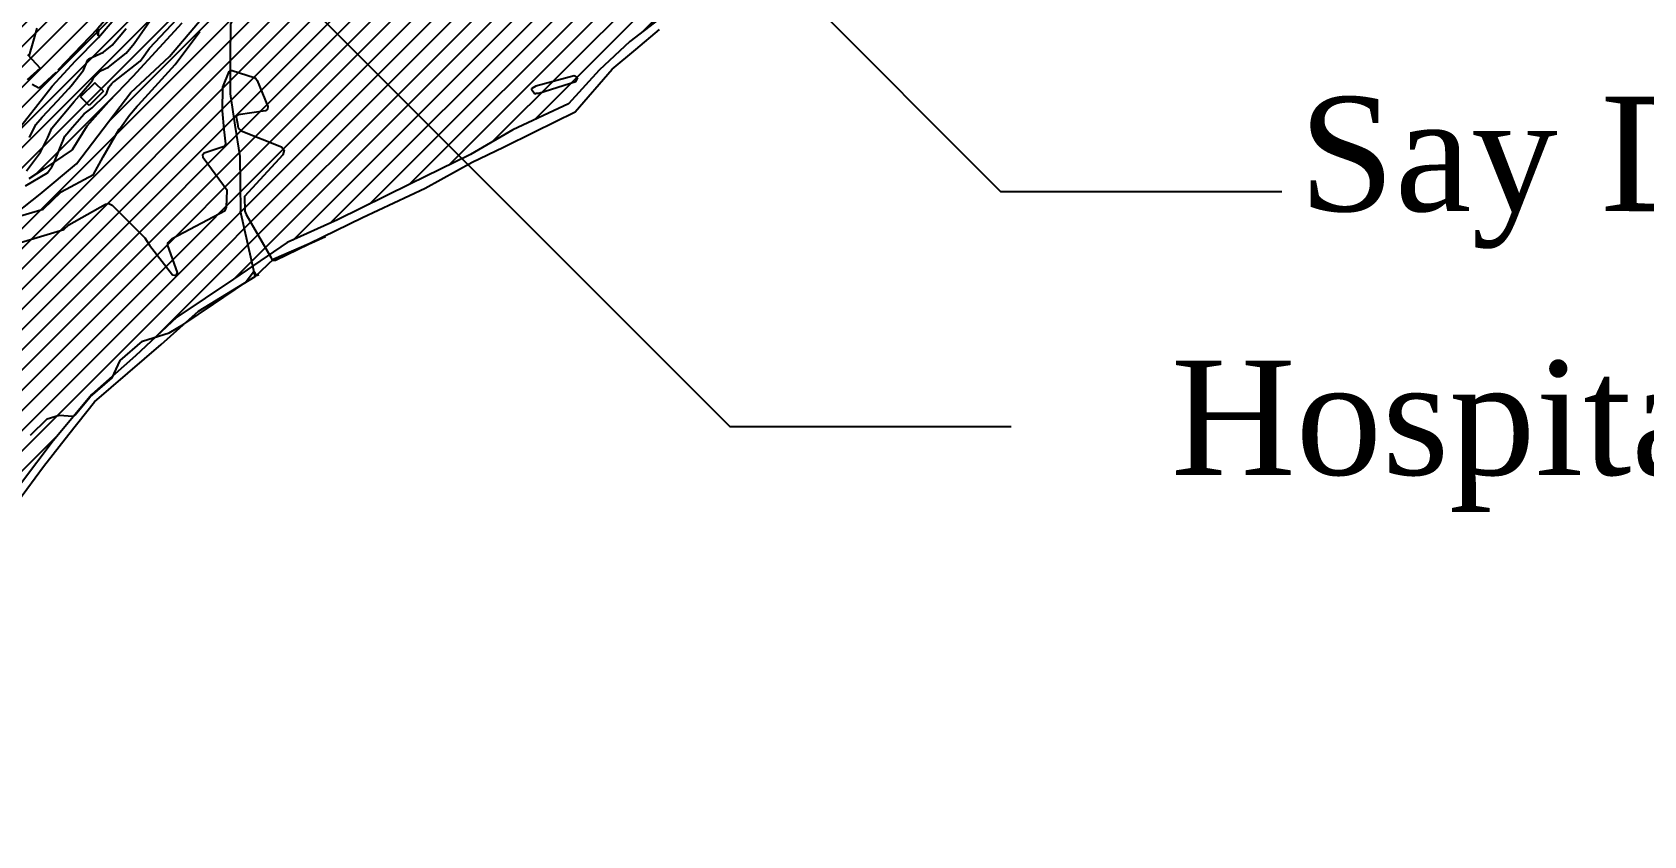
# Model space of a CAD drawing. Extents: x 13365 to 36625, y 86498 to 171760.
# Drawn here: x 15876 to 16581, y 87863 to 88215 of the extents above; entities that cross this region are included whole.
import ezdxf

# ---------------------------------------------------------------- set-up
doc = ezdxf.new("R2010")
doc.units = 0
doc.header["$LTSCALE"] = 5
doc.header["$MEASUREMENT"] = 0
for name, pattern in [('85', [0]), ('A_CONTINUOUS_LINE', [0]), ('KERB', [16, 5, -6, 5])]:
    doc.linetypes.add(name, pattern=pattern)
for name, color, linetype in [('CONTOUR', 255, 'Continuous'), ('EXISTING BUILDING', 21, 'A_CONTINUOUS_LINE'), ('EXISTING ROAD', 25, 'A_CONTINUOUS_LINE'), ('Institutional', 151, 'Continuous'), ('Recreational', 73, 'Continuous'), ('STREAM & RIVER FRONT', 161, 'A_CONTINUOUS_LINE'), ('text', 7, 'Continuous')]:
    doc.layers.add(name, color=color, linetype=linetype)

msp = doc.modelspace()

# ---------------------------------------------------------------- hatches: boundary and pattern name
at = {"layer": 'Institutional', "linetype": 'Continuous'}
h = msp.add_hatch(dxfattribs=at)
h.set_pattern_fill('ANSI31', color=256, scale=50, style=0)
h.paths.add_polyline_path([(15780.75, 88086.37), (15774.96, 88087.17), (15771.26, 88088.78), (15767.4, 88091.35), (15764.02, 88094.56), (15762.9, 88097.77), (15763.54, 88103.23), (15764.99, 88110.3), (15766.44, 88116.24), (15767.88, 88122.66), (15769.82, 88130.59), (15771.75, 88138.78), (15773.19, 88145.37), (15775.29, 88155.7), (15776.9, 88163.4), (15779.47, 88169.99), (15782.53, 88176.9), (15785.44, 88181.93), (15789.79, 88191.09), (15793.48, 88200.08), (15798.81, 88210.91), (15802.51, 88218.62), (15805.72, 88225.69), (15808.09, 88236.65), (15809.56, 88245.7), (15811.89, 88254.9), (15813.14, 88262.38), (15816.1, 88269.71), (15818.91, 88278.75), (15825.96, 88290.35), (15835.19, 88303.64), (15841.59, 88310.35), (15846.74, 88315.96), (15851.43, 88321.89), (15855.19, 88328.8), (15852.07, 88337.53), (15849.57, 88347.35), (15849.1, 88353.42), (15864.52, 88351.52), (15881.61, 88350.81), (15892.77, 88354.37), (15901.07, 88358.16), (15912.94, 88362.9), (15926.01, 88368.18), (15939.38, 88376.29), (15956.67, 88384.4), (15982.77, 88399.2), (16000.57, 88410.17), (16010.63, 88416.33), (16023.58, 88419.39), (16039.37, 88420.27), (16051.22, 88419.39), (16054.02, 88411.84), (16043.88, 88395.7), (16034.06, 88364.06), (16022.92, 88339.39), (16014.56, 88318.3), (16001.81, 88296.41), (15991.45, 88277.71), (15980.7, 88262.59), (15967.95, 88248.66), (15952.76, 88229.99), (15941.66, 88218.9), (15931.64, 88208.17), (15920.18, 88195.65), (15909.5, 88184.51), (15900, 88173.84), (15893.67, 88163.56), (15881.4, 88155.26), (15874.65, 88150.82), (15858.82, 88139.75), (15848.93, 88134.22), (15827.16, 88126.31), (15814.89, 88118.01), (15808.14, 88111.2), (15799.03, 88099.74), (15793.1, 88092.22), (15785.97, 88087.87)])
at = {"layer": 'Recreational', "linetype": 'Continuous'}
h = msp.add_hatch(dxfattribs=at)
h.set_pattern_fill('ANSI31', color=256, scale=50, style=0)
h.paths.add_polyline_path([(16925.04, 88786.82), (16936.03, 88794.73), (16947.61, 88802.45), (16962.29, 88809.39), (16976.57, 88812.09), (16983.14, 88809), (16986.23, 88800.52), (16986.61, 88791.64), (16967.53, 88779.17), (16951.49, 88770.08), (16934.59, 88758.82), (16914.22, 88751.46), (16893.85, 88741.51), (16869.9, 88732.34), (16848.23, 88722.39), (16827.43, 88716.32), (16807.06, 88707.67), (16796.66, 88696.84), (16791.89, 88682.12), (16793.58, 88667.27), (16776.24, 88655.15), (16755.44, 88642.16), (16730.74, 88633.07), (16699, 88620.88), (16673, 88608.76), (16645.69, 88596.64), (16626.19, 88584.08), (16604.87, 88574.88), (16584.5, 88567.95), (16566.74, 88556.26), (16551.57, 88548.47), (16527.73, 88536.78), (16509.97, 88521.63), (16493.01, 88512.02), (16480.88, 88500.34), (16471.34, 88486.48), (16458.3, 88468.63), (16448.77, 88462.14), (16439.67, 88454.34), (16437.07, 88432.26), (16432.7, 88415.23), (16424.9, 88397.05), (16408.86, 88372.8), (16391.96, 88357.22), (16373.71, 88338.53), (16349.88, 88319.48), (16329.44, 88302.9), (16305.61, 88287.32), (16283.51, 88279.52), (16258.8, 88271.3), (16229.68, 88257.37), (16199.35, 88247.41), (16175.08, 88235.72), (16154.64, 88223.97), (16137.74, 88210.98), (16124.3, 88198.42), (16110.82, 88183.61), (16086.55, 88172.35), (16067.92, 88161.53), (16041.48, 88148.54), (16009.78, 88132.9), (15987.68, 88122.94), (15964.28, 88106.92), (15939.51, 88090.34), (15921.31, 88073.45), (15902.24, 88056.57), (15885.34, 88036.22), (15871.43, 88017.88), (15857.13, 87997.96), (15844.56, 87976.75), (15831.5, 87955.83), (15816.76, 87917.74), (15806.36, 87890.03), (15797.66, 87863.9), (15781.19, 87833.16), (15778.99, 87814.44), (15775.95, 87788.47), (15774.63, 87758.87), (15772.03, 87736.35), (15764.62, 87714.54), (15752.05, 87702.85), (15737.75, 87695.93), (15723.45, 87692.9), (15702.22, 87687.27), (15682.62, 87677.18), (15661.38, 87665.06), (15647.51, 87656.83), (15631.48, 87641.68), (15613.71, 87627.83), (15598.54, 87614.84), (15579.04, 87602.72), (15558.2, 87588.29), (15530.46, 87568.38), (15506.2, 87552.79), (15476.25, 87530.63), (15449.81, 87514.61), (15419.47, 87490.36), (15398.37, 87471.97), (15376.2, 87452.53), (15353.49, 87428.76), (15337.72, 87407.51), (15323.12, 87385.91), (15310.68, 87362.14), (15298.25, 87335.67), (15280.32, 87299.28), (15246.25, 87276.05), (15214.35, 87254.99), (15177.58, 87217.17), (15140.81, 87184.22), (15109.99, 87150.73), (15083, 87205.69), (15068.26, 87236.08), (15049.98, 87278.53), (15039.11, 87304.43), (15028.89, 87340.43), (15019.21, 87365.14), (15012.21, 87383.95), (15005.22, 87400.07), (15002.4, 87411.12), (15003.46, 87420.61), (15010.84, 87421.66), (15020.87, 87421.14), (15033.53, 87424.83), (15054.11, 87429.57), (15070.47, 87435.9), (15082.08, 87438.01), (15097.91, 87441.17), (15110.57, 87445.91), (15125.35, 87450.13), (15132.24, 87452.8), (15148.6, 87458.07), (15162.31, 87460.71), (15176.56, 87464.4), (15188.7, 87468.09), (15197.14, 87473.89), (15202.47, 87479.77), (15211.97, 87490.31), (15220.41, 87498.75), (15229.38, 87506.13), (15239.4, 87515.09), (15251.54, 87523.52), (15261.57, 87530.9), (15272.65, 87537.76), (15285.9, 87546.26), (15296.98, 87551.53), (15310.17, 87558.38), (15326, 87566.82), (15340.77, 87577.89), (15349.82, 87586.98), (15361.96, 87598.57), (15368.82, 87607.53), (15375.68, 87618.08), (15384.17, 87628.75), (15389.98, 87641.4), (15396.31, 87654.58), (15402.64, 87664.07), (15414.25, 87677.78), (15423.22, 87687.26), (15436.94, 87698.33), (15445.45, 87706.35), (15457.05, 87712.68), (15466.03, 87718.48), (15482.91, 87725.86), (15496.63, 87731.13), (15517.74, 87738.51), (15532.51, 87745.36), (15549.48, 87754.4), (15563.2, 87764.42), (15574.81, 87771.8), (15591.69, 87782.34), (15610.69, 87792.88), (15623.47, 87799.33), (15635.61, 87808.29), (15648.8, 87819.36), (15664.1, 87832.01), (15673.6, 87840.44), (15687.92, 87853.25), (15699.53, 87866.96), (15706.39, 87878.03), (15712.72, 87891.73), (15721.69, 87909.13), (15729.61, 87927.05), (15737.59, 87940.39), (15742.34, 87950.41), (15751.31, 87963.06), (15758.17, 87980.45), (15762.91, 87998.38), (15770.36, 88013.75), (15781.44, 88027.45), (15789.88, 88042.21), (15797.32, 88052.35), (15808.93, 88069.74), (15814.2, 88085.03), (15825.28, 88097.15), (15837.42, 88107.7), (15852.76, 88118.32), (15864.9, 88132.55), (15879.67, 88144.15), (15895.56, 88157.48), (15907.17, 88172.77), (15919.31, 88188.58), (15936.19, 88204.39), (15950.97, 88221.79), (15962.58, 88233.91), (15978.99, 88249.87), (15993.76, 88267.27), (16004.32, 88285.19), (16017.03, 88307.5), (16026.53, 88323.31), (16033.59, 88346.96), (16041.25, 88369.09), (16050.91, 88392.43), (16061.79, 88405.71), (16079.8, 88418.7), (16098.35, 88428.12), (16112.55, 88429.46), (16130.27, 88435.49), (16147.6, 88441.93), (16165.97, 88448.18), (16184.87, 88452.98), (16202.81, 88459.7), (16219.52, 88466.15), (16244.19, 88475.43), (16265.73, 88483.48), (16293.92, 88494.68), (16322.75, 88508.12), (16341.39, 88520.69), (16360.93, 88535.09), (16377.91, 88547.57), (16398.45, 88564.25), (16414.47, 88572.89), (16436.6, 88582.55), (16453.32, 88593.79), (16477.34, 88606.27), (16493.41, 88613.06), (16513.91, 88621.7), (16532.86, 88632.31), (16548.56, 88642.55), (16568.74, 88657.59), (16582.83, 88670.71), (16596.61, 88682.23), (16611.92, 88687.13), (16627.87, 88686.63), (16647.1, 88693.59), (16679.29, 88703.61), (16716.75, 88703.08), (16737.86, 88713.09), (16748.94, 88728.38), (16762.13, 88738.92), (16778.49, 88752.63), (16787.39, 88761.04), (16806.07, 88767.18), (16818.95, 88772.26), (16836.58, 88774.3), (16850.13, 88774.97), (16864.37, 88778.36), (16879.96, 88783.1), (16894.88, 88784.45), (16910.81, 88785.47)])

# ---------------------------------------------------------------- linework, layer by layer
at = {"layer": 'CONTOUR', "color": 33, "linetype": 'A_CONTINUOUS_LINE'}
for points in [[(15873.17, 88147.85), (15882.88, 88153.56), (15884.77, 88156.08), (15885.77, 88158.06), (15890.42, 88169.46), (15893.8, 88173.47), (15898.92, 88179.32), (15902.39, 88181.96), (15908.01, 88187.53), (15908.85, 88188.51), (15909.75, 88190.91), (15910.95, 88192.58), (15911.45, 88193.07), (15911.8, 88193.23), (15923.36, 88202.36), (15924.26, 88203.44), (15927.49, 88208.09), (15941.88, 88223.28)], [(15871.09, 88134.65), (15880.89, 88137.54), (15888.85, 88145.19), (15903.01, 88152.76), (15907.26, 88160.44), (15914.23, 88172.57), (15914.84, 88173.17), (15918.71, 88178.68), (15922.14, 88182.71), (15922.2, 88182.85), (15922.63, 88183.3), (15938.75, 88200.87), (15949.55, 88215.27)], [(15874.75, 88204.52), (15876.75, 88211.12), (15878.35, 88216.82)], [(15874.9, 88169.02), (15877.73, 88174.67), (15880.51, 88177.88), (15887.25, 88184.98), (15892.19, 88190.4), (15893.2, 88191.59), (15898.64, 88198.43), (15900.49, 88202.9), (15900.73, 88203.21), (15900.93, 88203.34), (15907.34, 88206.3), (15911.16, 88209.31), (15917.32, 88216.68)], [(15904.16, 88215.98), (15904.81, 88213.69), (15905.03, 88213.56), (15905.22, 88213.76), (15905.25, 88216.28)], [(15871.09, 88123.03), (15890.06, 88128.63), (15892.23, 88130.71), (15908.15, 88139.75), (15909.62, 88140.01), (15911.1, 88139.3), (15925.37, 88125.06), (15927.48, 88121.82), (15937.54, 88108.9), (15939.12, 88108.6), (15939.67, 88109.83), (15935.56, 88121.7), (15935.56, 88122.78), (15935.66, 88122.96), (15937.39, 88124.7), (15960.6, 88136.98), (15961.22, 88138.51), (15961.53, 88145.7), (15951.01, 88160.06), (15950.78, 88161.57), (15951.35, 88162.21), (15960.09, 88165.18), (15960.71, 88165.71), (15960.83, 88166.21), (15960.14, 88172.48), (15959.46, 88180.67), (15959.54, 88190.9), (15962.34, 88197.78), (15962.78, 88198.22), (15963.68, 88198.28), (15973.26, 88195.22), (15974.01, 88194.79), (15974.61, 88193.9), (15979.22, 88182.44), (15979.14, 88181.29), (15978.26, 88180.62), (15966.35, 88178.87), (15965.45, 88178.25), (15965.4, 88178.01), (15965.99, 88175.11), (15966.32, 88173), (15966.39, 88172.84), (15967.66, 88171.82), (15985.28, 88164.84), (15986.39, 88163.45), (15985.86, 88161.37), (15968.99, 88143.18), (15969.22, 88136.76), (15969.83, 88135.21), (15980.55, 88116.63), (15981.17, 88115.29), (15981.26, 88115.21), (15982.6, 88115.26), (15997.01, 88122.29), (16004.55, 88125.7)], [(16114.87, 88194.98), (16113.31, 88195.93), (16096.5, 88191.36), (16094.78, 88190.42), (16094.68, 88190.28), (16094.71, 88190.08), (16095.93, 88188.18), (16096.1, 88188.06), (16096.15, 88188.07), (16096.65, 88188.4), (16097.93, 88188.38), (16114.09, 88193.39), (16114.87, 88194.98)], [(15875.46, 88038.73), (15882.69, 88045.88), (15887.91, 88047.53), (15893.89, 88047.03), (15894.37, 88047.1), (15895.02, 88047.59), (15901.49, 88055.47), (15911.12, 88063.77), (15914.57, 88071.35), (15924.39, 88079.84), (15936.04, 88083.53), (15942.55, 88087.23), (15955.52, 88096.03), (15969.56, 88105.55), (15972.88, 88109.98), (15973.33, 88110.16), (15973.45, 88110.08), (15974.05, 88108.6), (15974.16, 88108.5), (15974.23, 88108.5), (15974.97, 88108.86), (15975.35, 88109.04)]]:
    msp.add_lwpolyline(points, dxfattribs=at)
at = {"layer": 'CONTOUR', "color": 252, "linetype": 'A_CONTINUOUS_LINE'}
msp.add_lwpolyline([(15873.7, 88154.39), (15879.83, 88162.55), (15883.05, 88168.94), (15884.73, 88173.06), (15894.49, 88184.68), (15896.73, 88187.13), (15901.37, 88192.63), (15902.5, 88194.04), (15902.91, 88195.04), (15905.98, 88198.11), (15909.57, 88199.77), (15917.26, 88205.83), (15920.79, 88210.06), (15932.19, 88226.45)], dxfattribs=at)
at = {"layer": 'EXISTING BUILDING', "linetype": 'KERB'}
for points in [[(15874.1, 88205.23), (15879.62, 88199.24), (15874, 88194.21)], [(15907.33, 88189.18), (15903.5, 88192.9), (15897.29, 88186.73)], [(15907.33, 88189.18), (15901.05, 88182.94), (15897.29, 88186.73)]]:
    msp.add_lwpolyline(points, dxfattribs=at)
at = {"layer": 'EXISTING ROAD', "linetype": 'KERB'}
for points in [[(15871.18, 88173.9), (15878.54, 88183.33), (15884.93, 88191.35), (15895.06, 88202.51), (15905.14, 88212.73), (15915.38, 88224.6), (15923.03, 88233.73)], [(15919.38, 88233.43), (15913.38, 88226.24), (15904.65, 88216.42), (15886.45, 88197.42), (15879.06, 88190.55), (15876.2, 88192.08)]]:
    msp.add_lwpolyline(points, dxfattribs=at)
at = {"layer": 'Institutional', "linetype": 'Continuous'}
msp.add_lwpolyline([(15941.66, 88218.9), (15931.64, 88208.17), (15920.18, 88195.65), (15909.5, 88184.51), (15900, 88173.84), (15893.67, 88163.56), (15881.4, 88155.26), (15874.65, 88150.82)], dxfattribs=at)
at = {"layer": 'Recreational', "linetype": 'Continuous'}
for points in [[(15864.9, 88132.55), (15879.67, 88144.15), (15895.56, 88157.48), (15907.17, 88172.77), (15919.31, 88188.58), (15936.19, 88204.39), (15950.97, 88221.79)], [(16154.64, 88223.97), (16137.74, 88210.98), (16124.3, 88198.42), (16110.82, 88183.61), (16086.55, 88172.35), (16067.92, 88161.53), (16041.48, 88148.54), (16009.78, 88132.9), (15987.68, 88122.94), (15964.28, 88106.92), (15939.51, 88090.34), (15921.31, 88073.45), (15902.24, 88056.57), (15885.34, 88036.22), (15871.43, 88017.88)]]:
    msp.add_lwpolyline(points, dxfattribs=at)
at = {"layer": 'STREAM & RIVER FRONT', "linetype": 'Continuous'}
for points in [[(16093.89, 88422.55), (16086.62, 88407.18), (16073.42, 88391.97), (16060.21, 88376.76), (16047, 88361.54), (16037.95, 88347.52), (16028.89, 88333.5), (16019.83, 88319.48), (16009.04, 88301.27), (15998.25, 88283.06), (15987.46, 88264.84), (15979.28, 88249.45), (15971.09, 88234.06), (15962.91, 88218.67), (15962.81, 88203.35), (15962.71, 88188.04), (15964.82, 88174.34), (15966.94, 88160.65), (15967.37, 88136.76)], [(15973.78, 88108.14), (15970.57, 88122.45), (15967.37, 88136.76)]]:
    msp.add_lwpolyline(points, dxfattribs=at)
at = {"layer": 'STREAM & RIVER FRONT', "linetype": '85'}
msp.add_lwpolyline([(15870.21, 88010.16), (15881.02, 88024.96), (15892.18, 88039.11), (15903.34, 88053.27), (15917.93, 88065.8), (15932.52, 88078.33), (15948.99, 88092.95), (15961.39, 88100.55), (15973.78, 88108.14), (15981.91, 88115.83), (15997.37, 88122.51), (16009.02, 88128.25), (16020.68, 88133.99), (16034.38, 88140.37), (16048.07, 88146.74), (16068.64, 88158.19), (16082.34, 88164.79), (16096.03, 88171.4), (16113.79, 88180.22), (16129.91, 88198.79), (16140.31, 88207.48), (16150.71, 88216.17)], dxfattribs=at)
at = {"layer": 'text', "linetype": 'Continuous'}
for p, q in [((16036.46, 88408.89), (16299.96, 88145.39)), ((15918, 88306), (16181.5, 88042.5)), ((16299.96, 88145.39), (16423.03, 88145.39)), ((16181.5, 88042.5), (16304.57, 88042.5))]:
    msp.add_line(p, q, dxfattribs=at)

# ---------------------------------------------------------------- texts
at = {"layer": 'text', "linetype": 'Continuous', "char_height": 50, "attachment_point": 1}
for s, insert, width in [('{\\fTimes New Roman|b0|i0|c0|p18;Say Dratshang}', (16430.45, 88186.75), 596.0951), ('{\\fTimes New Roman|b0|i0|c0|p18;Hospital}', (16374.56, 88071.36), 267.2849)]:
    msp.add_mtext(s, dxfattribs=dict(at, insert=insert, width=width))

doc.saveas('drawing.dxf')
